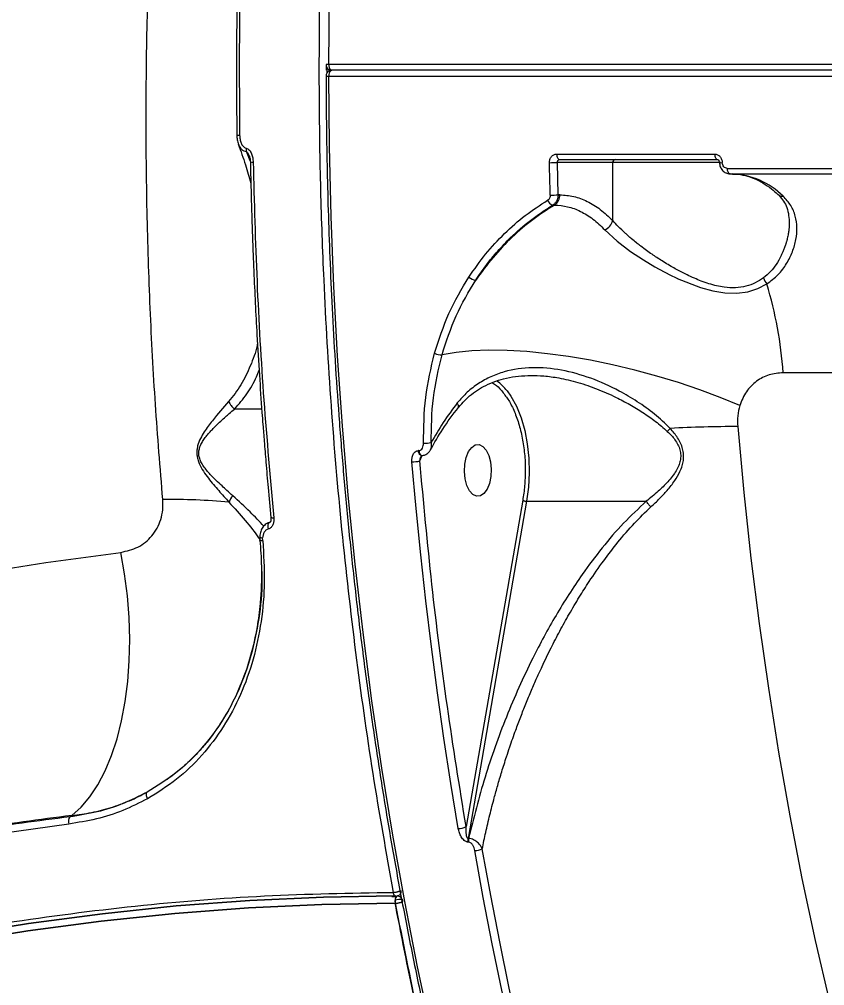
# Model space of a CAD drawing. Header units: millimetres. Extents: x -5873 to 5805, y -5301 to 4302.
# Drawn here: x 121.8 to 261.6, y 893.4 to 1061.1 of the extents above; entities that cross this region are included whole.
import ezdxf

# ---------------------------------------------------------------- set-up
doc = ezdxf.new("R2010")
doc.units = ezdxf.units.MM
for name, color, linetype in [('DIKOM_ОБЪЕКТ', 7, 'Continuous'), ('DIKOM_РАЗМЕР_ЗОНА', 7, 'Continuous'), ('DIKOM_РАЗМЕР_ОБЪЕКТА', 7, 'Continuous')]:
    doc.layers.add(name, color=color, linetype=linetype)
doc.styles.add('style1', font='arial.ttf', dxfattribs={"width": 0.8})
doc.dimstyles.new('1-50', dxfattribs={"dimtxt": 300, "dimasz": 200, "dimexe": 100, "dimexo": 0, "dimgap": 100, "dimtad": 1, "dimtxsty": 'style1', "dimcen": 200, "dimclrd": 7, "dimclre": 7, "dimclrt": 7, "dimadec": 1, "dimazin": 2, "dimtfac": 1, "dimtmove": 0, "dimatfit": 2, "dimfxl": 0, "dimlwd": 25, "dimlwe": 18, "dimarcsym": 0})

# ---------------------------------------------------------------- blocks, each defined once
blk = doc.blocks.new('*D9')
at = {"layer": 'Defpoints', "color": 0, "transparency": 16777216}
for p in [(1338.11, 2802.44), (-4588.97, -1585.51), (-117.5, -1585.51)]:
    blk.add_point(p, dxfattribs=at)
at = {"layer": 'DIKOM_РАЗМЕР_ОБЪЕКТА', "color": 7, "lineweight": 18, "transparency": 16777216}
for p, q in [((1338.11, 2802.44), (-4688.97, 2802.44)), ((-117.5, -1585.51), (-4688.97, -1585.51))]:
    blk.add_line(p, q, dxfattribs=at)
at = {"layer": 'DIKOM_РАЗМЕР_ОБЪЕКТА', "color": 7, "lineweight": 25, "transparency": 16777216}
blk.add_line((-4588.97, 2602.44), (-4588.97, -1385.51), dxfattribs=at)
at = {"layer": 'DIKOM_РАЗМЕР_ОБЪЕКТА', "color": 7, "transparency": 16777216}
for points in [[(-4622.31, 2602.44), (-4555.64, 2602.44), (-4588.97, 2802.44)], [(-4622.31, -1385.51), (-4555.64, -1385.51), (-4588.97, -1585.51)]]:
    blk.add_solid(points, dxfattribs=at)
at = {"layer": 'DIKOM_РАЗМЕР_ОБЪЕКТА', "color": 7, "transparency": 16777216, "insert": (-4842.15, 460.98), "char_height": 300, "attachment_point": 5, "rotation": 90, "style": 'style1'}
blk.add_mtext('4400', dxfattribs=at)
blk = doc.blocks.new('*D10')
at = {"layer": 'Defpoints', "color": 0, "transparency": 16777216}
for p in [(4304.51, 1053.39), (-1538.59, -1332.39), (4304.51, -4224.84)]:
    blk.add_point(p, dxfattribs=at)
at = {"layer": 'DIKOM_РАЗМЕР_ОБЪЕКТА', "color": 7, "lineweight": 18, "transparency": 16777216}
for p, q in [((4304.51, 1053.39), (4304.51, -4324.84)), ((-1538.59, -1332.39), (-1538.59, -4324.84))]:
    blk.add_line(p, q, dxfattribs=at)
at = {"layer": 'DIKOM_РАЗМЕР_ОБЪЕКТА', "color": 7, "lineweight": 25, "transparency": 16777216}
blk.add_line((-1338.59, -4224.84), (4104.51, -4224.84), dxfattribs=at)
at = {"layer": 'DIKOM_РАЗМЕР_ОБЪЕКТА', "color": 7, "transparency": 16777216}
for points in [[(-1338.59, -4191.51), (-1338.59, -4258.18), (-1538.59, -4224.84)], [(4104.51, -4191.51), (4104.51, -4258.18), (4304.51, -4224.84)]]:
    blk.add_solid(points, dxfattribs=at)
at = {"layer": 'DIKOM_РАЗМЕР_ОБЪЕКТА', "color": 7, "transparency": 16777216, "insert": (1679.28, -3971.67), "char_height": 300, "attachment_point": 5, "style": 'style1'}
blk.add_mtext('5850', dxfattribs=at)
blk = doc.blocks.new('*D11')
at = {"layer": 'Defpoints', "color": 0, "transparency": 16777216}
for p in [(-510, 4302.44), (-5422.89, -3651.6), (284.83, -3651.6)]:
    blk.add_point(p, dxfattribs=at)
at = {"layer": 'DIKOM_РАЗМЕР_ЗОНА', "color": 7, "lineweight": 18, "transparency": 16777216}
for p, q in [((-510, 4302.44), (-5522.89, 4302.44)), ((284.83, -3651.6), (-5522.89, -3651.6))]:
    blk.add_line(p, q, dxfattribs=at)
at = {"layer": 'DIKOM_РАЗМЕР_ЗОНА', "color": 7, "lineweight": 25, "transparency": 16777216}
blk.add_line((-5422.89, 4102.44), (-5422.89, -3451.6), dxfattribs=at)
at = {"layer": 'DIKOM_РАЗМЕР_ЗОНА', "color": 7, "transparency": 16777216}
for points in [[(-5456.22, 4102.44), (-5389.56, 4102.44), (-5422.89, 4302.44)], [(-5456.22, -3451.6), (-5389.56, -3451.6), (-5422.89, -3651.6)]]:
    blk.add_solid(points, dxfattribs=at)
at = {"layer": 'DIKOM_РАЗМЕР_ЗОНА', "color": 7, "transparency": 16777216, "insert": (-5676.06, -474.49), "char_height": 300, "attachment_point": 5, "rotation": 90, "style": 'style1'}
blk.add_mtext('7950', dxfattribs=at)

msp = doc.modelspace()

# ---------------------------------------------------------------- linework, layer by layer
at = {"layer": 'DIKOM_ОБЪЕКТ', "color": 7, "linetype": 'Continuous', "lineweight": 15}
for p, q in [((175.01, 1053.001), (175.007, 1052.291)), ((175.219, 1051.876), (175.216, 1052.646)), ((590.361, 1053.318), (175.492, 1053.293)), ((590.876, 1052.316), (176.007, 1052.291)), ((175.492, 1051.288), (590.361, 1051.313)), ((161.839, 1036.59), (161.172, 1038.167)), ((215.052, 1037.759), (242.481, 1037.76)), ((215.566, 1036.793), (242.996, 1036.795)), ((224.794, 1036.294), (215.166, 1036.293)), ((215.296, 1030.68), (215.166, 1036.293)), ((243.486, 1036.295), (224.794, 1036.294)), ((224.795, 1026.192), (224.794, 1036.294)), ((244.673, 1035.254), (315.818, 1035.259)), ((245.187, 1034.295), (245.095, 1034.311)), ((245.187, 1034.295), (316.332, 1034.299)), ((215.604, 1030.68), (215.296, 1030.68)), ((214.381, 1028.896), (214.665, 1028.896)), ((554.372, 999.811), (254.363, 999.793)), ((163.839, 993.489), (159.127, 993.489)), ((191.117, 986.272), (191.042, 986.272)), ((191.285, 984.478), (191.703, 985.44)), ((191.551, 985.43), (191.626, 985.43)), ((209.15, 977.643), (199.313, 920.992)), ((209.823, 977.481), (199.659, 918.95)), ((209.823, 977.481), (230.607, 977.482)), ((163.498, 971.372), (163.507, 970.706)), ((164.006, 970.606), (163.998, 971.108)), ((148.083, 929.708), (147.411, 929.171)), ((130.524, 922.686), (130.842, 922.913)), ((130.332, 921.45), (113.8, 919.137)), ((199.763, 918.95), (199.659, 918.95)), ((199.763, 918.312), (199.659, 918.312)), ((187.789, 909.167), (187.971, 909.296)), ((188.004, 909.929), (187.997, 909.924)), ((186.441, 908.892), (187.138, 908.89)), ((188.349, 908.045), (188.255, 908.332)), ((188.356, 908.05), (188.349, 908.045))]:
    msp.add_line(p, q, dxfattribs=at)
at = {"layer": 'DIKOM_ОБЪЕКТ', "color": 7, "linetype": 'Continuous', "lineweight": 15, "flags": 128}
for points in [[(175.492, 1053.293), (175.597, 1065.48)], [(193.318, 885.376), (190.906, 896.63), (188.664, 908.015), (186.592, 919.522), (184.694, 931.141), (182.969, 942.861), (181.421, 954.674), (180.05, 966.569), (178.857, 978.536), (177.844, 990.566), (177.011, 1002.647), (176.359, 1014.77), (175.888, 1026.925), (175.599, 1039.101), (175.492, 1051.288)], [(215.052, 1037.759), (215.065, 1037.568), (215.096, 1037.387), (215.144, 1037.22), (215.209, 1037.074), (215.286, 1036.955), (215.373, 1036.866), (215.468, 1036.812), (215.566, 1036.793)], [(242.481, 1037.76), (242.494, 1037.57), (242.525, 1037.388), (242.574, 1037.221), (242.638, 1037.076), (242.715, 1036.956), (242.803, 1036.868), (242.897, 1036.813), (242.996, 1036.795)], [(213.925, 1030.628), (213.906, 1031.332), (213.889, 1032.035), (213.871, 1032.738), (213.855, 1033.441), (213.839, 1034.145), (213.823, 1034.848), (213.808, 1035.551), (213.794, 1036.255)], [(223.394, 1024.605), (225.577, 1022.602), (227.887, 1020.849), (230.126, 1019.36), (232.106, 1018.174), (233.733, 1017.282), (234.947, 1016.663), (235.701, 1016.3), (235.895, 1016.209), (235.945, 1016.186), (235.958, 1016.179), (235.962, 1016.178), (235.963, 1016.177), (235.964, 1016.177), (235.964, 1016.177), (235.964, 1016.177), (235.964, 1016.177), (235.964, 1016.177), (235.964, 1016.177), (240.038, 1014.561), (242.156, 1013.979), (244.271, 1013.632), (246.329, 1013.578), (248.254, 1013.844), (249.998, 1014.407), (251.52, 1015.202)], [(246.83, 994.089), (243.45, 995.496), (239.901, 996.828), (236.22, 998.073), (232.443, 999.219), (228.606, 1000.253), (224.749, 1001.167), (220.909, 1001.951), (217.123, 1002.596), (213.43, 1003.098), (209.865, 1003.451), (206.465, 1003.651), (203.262, 1003.696), (200.288, 1003.586), (197.572, 1003.323), (195.142, 1002.908)], [(206.426, 996.653), (207.104, 995.698), (208.053, 993.972), (208.854, 991.986), (209.49, 989.786), (209.946, 987.423), (210.211, 984.953), (210.279, 982.434), (210.149, 979.923), (209.823, 977.481)], [(246.478, 990.447), (247.541, 978.98), (248.783, 967.58), (250.203, 956.26), (251.801, 945.028), (253.574, 933.897), (255.522, 922.876), (257.641, 911.975), (259.931, 901.204), (262.389, 890.575)], [(199.348, 985.083), (199.756, 986.09), (200.293, 986.833), (200.916, 987.252), (201.575, 987.313), (202.216, 987.011), (202.788, 986.37), (203.243, 985.443), (203.545, 984.305), (203.67, 983.047), (203.608, 981.772), (203.363, 980.583), (202.955, 979.576), (202.417, 978.833), (201.794, 978.414), (201.135, 978.353), (200.494, 978.655), (199.923, 979.296), (199.467, 980.223), (199.165, 981.361), (199.04, 982.619), (199.103, 983.894), (199.348, 985.083)], [(191.551, 985.43), (191.412, 985.466), (191.278, 985.581), (191.166, 985.764), (191.085, 986.001), (191.042, 986.272)], [(191.117, 986.272), (191.16, 986.001), (191.241, 985.764), (191.353, 985.581), (191.487, 985.466), (191.631, 985.43)], [(197.967, 920.678), (196.682, 928.489), (195.476, 936.347), (194.35, 944.249), (193.303, 952.192), (192.336, 960.174), (191.449, 968.19), (190.644, 976.239), (189.919, 984.316)], [(165.423, 974.694), (165.425, 974.683), (165.456, 974.655), (165.524, 974.632), (165.627, 974.615), (165.76, 974.605), (165.92, 974.602)], [(164.99, 972.67), (164.942, 972.95), (164.939, 973.222), (164.979, 973.465), (165.061, 973.659), (165.177, 973.789), (165.292, 973.839)], [(163.498, 971.372), (163.497, 971.362), (163.521, 971.307), (163.586, 971.252), (163.691, 971.199), (163.83, 971.151), (163.998, 971.108)], [(164.006, 970.606), (163.855, 970.61), (163.726, 970.62), (163.625, 970.637), (163.553, 970.659), (163.514, 970.686), (163.507, 970.706)], [(-40.027, 913.04), (-27.632, 919.162), (-15.145, 924.964), (-2.571, 930.442), (10.08, 935.593), (22.804, 940.415), (35.593, 944.905), (48.439, 949.06), (61.336, 952.878), (74.276, 956.357), (87.254, 959.496), (100.26, 962.291), (113.289, 964.743), (126.333, 966.849), (139.385, 968.609)], [(130.842, 922.913), (132.467, 924.378), (133.984, 926.17), (135.379, 928.274), (136.64, 930.67), (137.755, 933.336), (138.713, 936.248), (139.506, 939.38), (140.127, 942.702), (140.571, 946.185), (140.832, 949.796), (140.909, 953.504), (140.801, 957.273), (140.509, 961.07), (140.036, 964.86), (139.385, 968.609)], [(144.024, 925.843), (143.937, 926.014), (143.87, 926.189), (143.825, 926.363), (143.805, 926.528), (143.81, 926.679), (143.84, 926.81), (143.894, 926.916), (143.969, 926.993)], [(214.99, 853.66), (212.93, 861.299), (210.95, 869.018), (209.053, 876.814), (207.239, 884.684), (205.508, 892.625), (203.862, 900.633), (202.3, 908.705), (200.824, 916.838)], [(216.265, 854.098), (214.21, 861.72), (212.235, 869.422), (210.342, 877.201), (208.531, 885.054), (206.804, 892.977), (205.162, 900.968), (203.604, 909.022), (202.131, 917.137)], [(187.142, 908.924), (187.118, 908.925), (187.018, 908.953), (186.923, 909.018), (186.836, 909.119), (186.76, 909.25), (186.7, 909.407), (186.656, 909.584)], [(-74.733, 827.821), (-63.053, 835.176), (-51.242, 842.205), (-39.308, 848.903), (-27.26, 855.266), (-15.103, 861.29), (-2.848, 866.97), (9.498, 872.302), (21.928, 877.285), (34.433, 881.913), (47.004, 886.185), (59.634, 890.096), (72.314, 893.646), (85.036, 896.831), (97.791, 899.649), (110.572, 902.099), (123.37, 904.178), (136.176, 905.886), (148.982, 907.222), (161.78, 908.184), (174.561, 908.771), (186.615, 908.983)], [(186.789, 908.983), (174.559, 908.771), (161.778, 908.183), (148.98, 907.222), (136.174, 905.886), (123.368, 904.178), (110.571, 902.099), (97.79, 899.649), (85.035, 896.831), (72.313, 893.646), (59.634, 890.096), (47.004, 886.185), (34.433, 881.913), (21.928, 877.285), (9.499, 872.303), (-2.847, 866.97), (-15.102, 861.29), (-27.258, 855.267), (-39.307, 848.904), (-51.24, 842.206), (-63.051, 835.177), (-74.731, 827.822)], [(-74.731, 827.822), (-63.051, 835.177), (-51.24, 842.206), (-39.307, 848.904), (-27.258, 855.267), (-15.102, 861.29), (-2.847, 866.97), (9.499, 872.303), (21.928, 877.285), (34.433, 881.913), (47.004, 886.185), (59.634, 890.096), (72.313, 893.646), (85.035, 896.831), (97.79, 899.649), (110.571, 902.099), (123.368, 904.178), (136.174, 905.886), (148.98, 907.222), (161.778, 908.183), (174.559, 908.771), (186.789, 908.983)], [(-74.419, 826.73), (-62.766, 834.067), (-50.983, 841.08), (-39.078, 847.762), (-27.058, 854.11), (-14.93, 860.119), (-2.704, 865.785), (9.613, 871.105), (22.013, 876.076), (34.488, 880.693), (47.029, 884.954), (59.629, 888.857), (72.279, 892.398), (84.971, 895.575), (97.696, 898.387), (110.446, 900.831), (123.214, 902.905), (135.989, 904.609), (148.765, 905.942), (161.533, 906.901), (174.283, 907.488), (187.009, 907.701)], [(187.009, 907.701), (174.283, 907.488), (161.533, 906.901), (148.765, 905.942), (135.989, 904.609), (123.214, 902.905), (110.446, 900.831), (97.696, 898.387), (84.971, 895.575), (72.279, 892.398), (59.629, 888.857), (47.029, 884.954), (34.488, 880.693), (22.013, 876.076), (9.613, 871.105), (-2.704, 865.785), (-14.93, 860.119), (-27.058, 854.11), (-39.078, 847.762), (-50.983, 841.08), (-62.766, 834.067), (-74.419, 826.73)]]:
    msp.add_lwpolyline(points, dxfattribs=at)
at = {"layer": 'DIKOM_ОБЪЕКТ', "color": 7, "linetype": 'Continuous', "lineweight": 15}
for centre, radius, start, end in [((175.344, 1014.929), 38.365, 89.77861, 90.50285), ((177.267, 1053.281), 1.775, 179.61366, 196.03906), ((176.142, 1052.86), 0.585, 186.76784, 256.69909), ((176.142, 1051.722), 0.585, 103.30508, 173.23994), ((175.339, 1088.311), 37.023, 269.48732, 270.23781), ((177.267, 1051.301), 1.775, 163.96777, 180.39361), ((159.856, 1044.598), 3.585, 264.49574, 272.32027), ((162.658, 1038.591), 1.545, 173.01919, 195.93944), ((225.262, 1036.327), 0.468, 94.74648, 184.05887), ((162.196, 1038.72), 2.368, 261.86342, 273.71458), ((213.841, 1059.181), 22.926, 269.88353, 273.31386), ((243.644, 1038.585), 2.333, 261.78053, 273.72157), ((245.633, 1035.118), 0.97, 171.92604, 236.36531), ((245.054, 1021.182), 13.122, 44.86233, 87.93178), ((213.972, 1047.601), 16.973, 269.83913, 274.47343), ((213.549, 1030.623), 2.056, 302.86574, 1.59387), ((254.319, 1031.753), 1.316, 228.62702, 271.53364), ((214.712, 1030.156), 1.302, 198.87992, 255.29563), ((222.374, 1026.918), 2.528, 293.81175, 343.29948), ((201.143, 1017.736), 1.893, 225.10093, 265.19963), ((253.751, 1017.115), 2.939, 197.1745, 220.61619), ((186.993, 995.328), 67.519, 3.79195, 17.11835), ((195.004, 1005.611), 2.706, 244.70845, 272.93427), ((199.779, 991.54), 8.386, 37.57077, 54.28474), ((259.023, 965.616), 34.481, 134.70394, 135.90451), ((246.919, 762.618), 227.83, 90.11098, 93.0573), ((192.315, 992.361), 4.795, 265.45489, 281.42574), ((189.963, 989.786), 5.469, 269.54241, 283.98493), ((161.523, 976.037), 3.622, 138.43212, 158.99442), ((148.199, 865.83), 111.948, 84.90474, 90.78714), ((186.674, 460.907), 465.18, 96.93281, 98.9936), ((187.014, 460.732), 465.582, 96.92962, 99.00296), ((131.565, 921.891), 1.31, 142.62084, 199.66656), ((197.999, 923.588), 2.91, 269.36866, 296.84573), ((201.527, 918.631), 1.895, 170.29388, 189.69155), ((201.631, 918.631), 1.895, 170.29388, 189.69155), ((200.838, 919.784), 2.947, 269.74165, 296.03632), ((188.344, 908.061), 1.383, 138.12758, 195.11846), ((188.877, 908.048), 1.9, 174.84929, 190.53433), ((188.057, 908.211), 1.072, 133.82562, 179.60336), ((187.87, 905.46), 2.897, 82.37465, 107.79571), ((187.037, 910.371), 2.671, 269.40004, 299.42162), ((187.218, 907.847), 1.149, 9.93306, 80.24356)]:
    msp.add_arc(centre, radius, start, end, dxfattribs=at)
for points, knots in [([(389.961, 1472.261), (386.255, 1472.167), (378.593, 1471.975), (367.042, 1470.108), (355.378, 1467.078), (343.915, 1462.835), (332.683, 1457.457), (321.711, 1450.981), (311.024, 1443.458), (300.646, 1434.936), (290.6, 1425.466), (280.906, 1415.101), (271.581, 1403.894), (262.642, 1391.899), (254.102, 1379.17), (245.974, 1365.762), (238.268, 1351.729), (230.991, 1337.126), (225.351, 1324.658), (221.139, 1314.662), (218.193, 1307.344), (215.345, 1299.94), (212.596, 1292.455), (209.946, 1284.895), (207.394, 1277.266), (204.266, 1267.456), (200.674, 1255.384), (196.758, 1240.957), (192.741, 1224.657), (188.761, 1206.438), (184.973, 1186.275), (181.763, 1166.052), (179.115, 1145.833), (177.167, 1127.141), (175.773, 1109.983), (174.81, 1094.328), (174.151, 1078.633), (173.795, 1062.919), (173.743, 1047.21), (173.993, 1031.526), (174.616, 1013.81), (175.768, 994.114), (177.617, 972.533), (180.048, 951.211), (183.002, 930.171), (185.439, 916.443), (186.656, 909.584)], [0, 0, 0, 0, 0.026812, 0.055425, 0.0837964, 0.1119261, 0.1398143, 0.1674608, 0.1948657, 0.222029, 0.2489507, 0.2756308, 0.3020692, 0.328266, 0.3542211, 0.3799347, 0.4054066, 0.4306369, 0.4556255, 0.4672226, 0.4787602, 0.4902383, 0.5016569, 0.513016, 0.5243156, 0.5355558, 0.5560072, 0.5762587, 0.5963103, 0.6233297, 0.6499774, 0.6762534, 0.7021576, 0.7276901, 0.747293, 0.7668725, 0.7864287, 0.8059615, 0.8254711, 0.8449573, 0.8644202, 0.8916276, 0.9187892, 0.9459052, 0.9729755, 1, 1, 1, 1]), ([(146.661, 977.768), (146.211, 983.272), (145.31, 994.298), (144.42, 1011.006), (143.874, 1027.831), (143.709, 1044.753), (143.907, 1060.672), (144.396, 1075.577), (145.107, 1089.473), (146.082, 1103.423), (147.326, 1117.407), (148.843, 1131.405), (150.607, 1145.157), (152.607, 1158.658), (154.834, 1171.905), (157.329, 1185.119), (160.095, 1198.278), (163.136, 1211.359), (166.245, 1223.513), (169.37, 1234.757), (172.462, 1245.116), (175.746, 1255.375), (179.224, 1265.519), (182.896, 1275.533), (186.762, 1285.401), (191.653, 1297.087), (197.724, 1310.402), (205.15, 1325.059), (213.074, 1339.117), (220.268, 1350.557), (226.531, 1359.669), (231.71, 1366.729), (237.05, 1373.483), (241.025, 1378.279), (243.251, 1380.712), (243.612, 1381.107)], [0, 0, 0, 0, 0.0354951, 0.0711034, 0.1068249, 0.1426591, 0.1786056, 0.2078956, 0.2374131, 0.2671579, 0.2971299, 0.3273291, 0.3577552, 0.3868608, 0.4162541, 0.445935, 0.4759033, 0.5061593, 0.5367026, 0.5617131, 0.5869469, 0.612404, 0.6380843, 0.6639879, 0.6901148, 0.716465, 0.7591828, 0.8024978, 0.84641, 0.8909196, 0.9166241, 0.9425237, 0.9686188, 0.994909, 1, 1, 1, 1]), ([(161.682, 1112.02), (161.526, 1109.863), (161.246, 1105.994), (160.923, 1100.844), (160.692, 1096.831), (160.514, 1093.492), (160.204, 1087.212), (159.888, 1079.256), (159.636, 1069.848), (159.532, 1063.851), (159.482, 1059.442), (159.457, 1056.113), (159.444, 1051.888), (159.456, 1046.758), (159.497, 1043.037), (159.52, 1041.026)], [0, 0, 0, 0, 0.0917654, 0.1646125, 0.2185973, 0.2618802, 0.3060517, 0.4843717, 0.5980566, 0.7029289, 0.7372005, 0.7838689, 0.8432048, 0.9152349, 1, 1, 1, 1]), ([(162.161, 1112.075), (161.756, 1106.113), (160.947, 1094.238), (160.243, 1076.393), (159.876, 1058.659), (159.959, 1046.88), (160.001, 1041.016)], [0, 0, 0, 0, 0.2531165, 0.5041554, 0.7531165, 1, 1, 1, 1]), ([(175.342, 1052.037), (175.255, 1051.943), (175.131, 1051.806), (175.036, 1051.548), (174.995, 1051.392), (175.009, 1051.293), (175.01, 1051.287)], [0, 0, 0, 0, 0.4473838, 0.6456509, 0.9773295, 1, 1, 1, 1]), ([(175.018, 1053.291), (175.02, 1053.208), (175.023, 1053.044), (175.129, 1052.778), (175.263, 1052.631), (175.341, 1052.545)], [0, 0, 0, 0, 0.2964331, 0.5828048, 1, 1, 1, 1]), ([(175.341, 1052.545), (175.445, 1052.471), (175.594, 1052.365), (175.83, 1052.298), (175.946, 1052.299), (176.007, 1052.3)], [0, 0, 0, 0, 0.5201925, 0.7506239, 1, 1, 1, 1]), ([(175.999, 1052.277), (175.956, 1052.28), (175.834, 1052.29), (175.598, 1052.219), (175.437, 1052.105), (175.342, 1052.037)], [0, 0, 0, 0, 0.17699, 0.5119407, 1, 1, 1, 1]), ([(175.014, 1051.289), (175.028, 1047.753), (175.049, 1042.626), (175.187, 1034.863), (175.36, 1027.895), (175.651, 1019.583), (176.049, 1010.848), (176.568, 1001.7), (177.214, 992.269), (177.99, 982.631), (178.9, 972.845), (179.946, 962.954), (181.13, 952.996), (182.451, 942.999), (183.912, 932.987), (185.511, 922.981), (187.248, 912.999), (189.124, 903.057), (191.136, 893.169), (193.285, 883.348), (195.57, 873.607), (197.987, 863.956), (200.538, 854.406), (203.219, 844.968), (206.029, 835.649), (208.967, 826.46), (212.029, 817.408), (215.215, 808.503), (218.522, 799.75), (221.948, 791.158), (225.49, 782.734), (229.146, 774.485), (232.913, 766.417), (236.789, 758.537), (240.772, 750.85), (244.858, 743.362), (249.045, 736.079), (253.33, 729.007), (257.71, 722.15), (262.183, 715.512), (266.746, 709.1), (271.396, 702.917), (276.129, 696.967), (280.944, 691.255), (285.837, 685.785), (290.806, 680.56), (295.848, 675.584), (300.96, 670.86), (306.14, 666.391), (311.385, 662.182), (316.693, 658.235), (322.061, 654.554), (327.486, 651.138), (332.969, 648.003), (338.218, 645.26), (341.657, 643.702), (343.236, 642.987)], [0, 0, 0, 0, 0.0188203, 0.0272906, 0.0413382, 0.0559454, 0.0716292, 0.0880072, 0.1049248, 0.1222587, 0.1399212, 0.1578473, 0.1759879, 0.1943055, 0.2127706, 0.2313597, 0.250054, 0.2688381, 0.2876993, 0.3066269, 0.3256122, 0.3446474, 0.3637262, 0.3828431, 0.4019932, 0.4211724, 0.440377, 0.4596039, 0.4788505, 0.4981141, 0.5173929, 0.5366851, 0.5559887, 0.575303, 0.5946264, 0.6139584, 0.633298, 0.6526451, 0.671999, 0.69136, 0.7107281, 0.7301038, 0.7494874, 0.7688801, 0.7882827, 0.8076968, 0.8271239, 0.8465664, 0.8660261, 0.8855061, 0.9050094, 0.9245394, 0.9441, 0.9636955, 0.9833307, 1, 1, 1, 1]), ([(159.512, 1041.029), (159.525, 1040.761), (159.553, 1040.213), (159.711, 1039.698), (159.792, 1039.435)], [0, 0, 0, 0, 0.4890921, 1, 1, 1, 1]), ([(160.001, 1041.016), (160.014, 1040.786), (160.041, 1040.325), (160.227, 1039.657), (160.506, 1039.16), (160.83, 1038.867), (161.026, 1038.808), (161.124, 1038.779)], [0, 0, 0, 0, 0.2488816, 0.4985511, 0.7485928, 0.8742731, 1, 1, 1, 1]), ([(159.757, 1039.46), (160.196, 1038.268), (161.029, 1036.008), (161.655, 1033.754), (161.951, 1032.689)], [0, 0, 0, 0, 0.5271278, 1, 1, 1, 1]), ([(159.797, 1039.471), (159.809, 1039.423), (159.892, 1039.069), (160.216, 1038.656), (160.7, 1038.284), (161.012, 1038.207), (161.172, 1038.167)], [0, 0, 0, 0, 0.0703033, 0.5101227, 0.7489678, 1, 1, 1, 1]), ([(161.124, 1038.779), (161.225, 1038.749), (161.438, 1038.686), (161.786, 1038.363), (162.091, 1037.825), (162.3, 1037.104), (162.333, 1036.606), (162.35, 1036.357)], [0, 0, 0, 0, 0.1197824, 0.2514874, 0.5014116, 0.751135, 1, 1, 1, 1]), ([(161.172, 1038.167), (161.193, 1038.157), (161.239, 1038.135), (161.328, 1038.049), (161.484, 1037.834), (161.579, 1037.623), (161.646, 1037.475)], [0, 0, 0, 0, 0.0823335, 0.1800395, 0.4214813, 1, 1, 1, 1]), ([(161.64, 1037.492), (161.703, 1037.317), (161.832, 1036.955), (161.851, 1036.573), (161.861, 1036.376)], [0, 0, 0, 0, 0.4826564, 1, 1, 1, 1]), ([(213.794, 1036.255), (213.81, 1036.452), (213.841, 1036.846), (214.128, 1037.342), (214.547, 1037.69), (214.883, 1037.736), (215.052, 1037.759)], [0, 0, 0, 0, 0.2505774, 0.5002502, 0.7499989, 1, 1, 1, 1]), ([(215.166, 1036.293), (215.166, 1036.332), (215.166, 1036.405), (215.197, 1036.528), (215.254, 1036.634), (215.332, 1036.712), (215.428, 1036.776), (215.512, 1036.786), (215.566, 1036.793)], [0, 0, 0, 0, 0.1476835, 0.280488, 0.5003508, 0.6294292, 0.7557668, 1, 1, 1, 1]), ([(242.481, 1037.76), (242.651, 1037.737), (242.989, 1037.692), (243.42, 1037.343), (243.726, 1036.847), (243.772, 1036.453), (243.795, 1036.257)], [0, 0, 0, 0, 0.2505482, 0.5001954, 0.7499756, 1, 1, 1, 1]), ([(242.904, 1036.811), (242.951, 1036.808), (243.047, 1036.803), (243.181, 1036.692), (243.285, 1036.513), (243.302, 1036.356), (243.31, 1036.276)], [0, 0, 0, 0, 0.2353269, 0.4780863, 0.7320559, 1, 1, 1, 1]), ([(161.866, 1036.372), (161.907, 1034.473), (161.98, 1031.067), (162.113, 1026.547), (162.233, 1023.031), (162.343, 1020.109), (162.569, 1014.621), (162.914, 1007.688), (163.411, 999.523), (163.772, 994.332), (164.057, 990.523), (164.281, 987.65), (164.58, 984.008), (164.964, 979.594), (165.267, 976.401), (165.43, 974.674)], [0, 0, 0, 0, 0.0917448, 0.1645856, 0.2185654, 0.2618532, 0.3060304, 0.4843708, 0.5980685, 0.7029597, 0.7372297, 0.7838984, 0.8432345, 0.9152578, 1, 1, 1, 1]), ([(162.35, 1036.357), (162.537, 1029.444), (162.911, 1015.63), (164.104, 995.012), (165.315, 981.402), (165.92, 974.602)], [0, 0, 0, 0, 0.3338571, 0.6671903, 1, 1, 1, 1]), ([(243.31, 1036.276), (243.319, 1036.153), (243.337, 1035.907), (243.479, 1035.425), (243.806, 1034.882), (244.396, 1034.415), (244.861, 1034.346), (245.096, 1034.311)], [0, 0, 0, 0, 0.1220065, 0.2452442, 0.4932278, 0.7446794, 1, 1, 1, 1]), ([(244.673, 1035.254), (244.56, 1035.27), (244.334, 1035.301), (244.046, 1035.532), (243.841, 1035.863), (243.811, 1036.126), (243.795, 1036.257)], [0, 0, 0, 0, 0.2507455, 0.5000893, 0.7499331, 1, 1, 1, 1]), ([(245.187, 1034.295), (244.965, 1034.309), (244.737, 1034.324), (244.539, 1034.444), (244.533, 1034.447)], [0, 0, 0, 0, 0.9731422, 1, 1, 1, 1]), ([(245.6, 1034.265), (245.759, 1034.272), (246.495, 1034.306), (247.746, 1034.062), (249.346, 1033.542), (250.862, 1032.76), (252.229, 1031.847), (253.075, 1031.08), (253.438, 1030.751)], [0, 0, 0, 0, 0.0612194, 0.2830155, 0.4797555, 0.6711915, 0.8590371, 1, 1, 1, 1]), ([(213.925, 1030.628), (213.921, 1030.536), (213.913, 1030.352), (213.82, 1030.098), (213.678, 1029.878), (213.546, 1029.782), (213.479, 1029.734)], [0, 0, 0, 0, 0.2510346, 0.5004533, 0.7503252, 1, 1, 1, 1]), ([(215.296, 1030.68), (215.28, 1030.449), (215.248, 1030.018), (214.998, 1029.488), (214.704, 1029.119), (214.481, 1028.965), (214.381, 1028.896)], [0, 0, 0, 0, 0.3140297, 0.585468, 0.8141545, 1, 1, 1, 1]), ([(215.604, 1030.68), (216.406, 1030.625), (218.008, 1030.514), (220.363, 1029.611), (222.652, 1028.236), (224.08, 1026.874), (224.795, 1026.192)], [0, 0, 0, 0, 0.2513, 0.5017786, 0.7504728, 1, 1, 1, 1]), ([(251.52, 1015.202), (252.213, 1015.714), (253.598, 1016.738), (255.02, 1018.725), (256.051, 1020.799), (256.657, 1022.919), (256.844, 1025.01), (256.559, 1027.004), (255.809, 1028.866), (254.839, 1029.914), (254.354, 1030.438)], [0, 0, 0, 0, 0.1255222, 0.2508062, 0.3751287, 0.5003526, 0.6252712, 0.7505273, 0.8751658, 1, 1, 1, 1]), ([(253.444, 1030.771), (254.003, 1030.143), (255.177, 1028.825), (255.349, 1026.984), (255.438, 1026.02)], [0, 0, 0, 0, 0.4764009, 1, 1, 1, 1]), ([(199.807, 1016.395), (200.749, 1017.748), (202.633, 1020.453), (205.946, 1024.004), (209.536, 1027.177), (212.165, 1028.882), (213.479, 1029.734)], [0, 0, 0, 0, 0.2507127, 0.5013184, 0.7506727, 1, 1, 1, 1]), ([(214.665, 1028.896), (213.393, 1028.081), (210.829, 1026.439), (207.271, 1023.371), (203.917, 1019.883), (201.967, 1017.201), (200.985, 1015.849)], [0, 0, 0, 0, 0.2440487, 0.4920659, 0.7440483, 1, 1, 1, 1]), ([(200.985, 1015.849), (201.576, 1016.716), (202.773, 1018.471), (204.806, 1020.937), (207.337, 1023.593), (210.487, 1026.368), (213.06, 1028.038), (214.381, 1028.896)], [0, 0, 0, 0, 0.1627756, 0.3298977, 0.5013823, 0.7440082, 1, 1, 1, 1]), ([(214.665, 1028.896), (215.428, 1028.843), (216.952, 1028.736), (219.189, 1027.873), (221.362, 1026.559), (222.716, 1025.258), (223.394, 1024.605)], [0, 0, 0, 0, 0.2512223, 0.501663, 0.7500711, 1, 1, 1, 1]), ([(250.943, 1016.247), (250.49, 1015.951), (249.583, 1015.359), (247.94, 1014.764), (246.107, 1014.491), (244.364, 1014.58), (242.816, 1014.864), (241.478, 1015.228), (240.184, 1015.678), (238.911, 1016.199), (237.639, 1016.786), (236.458, 1017.388), (235.37, 1017.986), (234.375, 1018.564), (233.387, 1019.17), (232.453, 1019.772), (231.555, 1020.379), (230.625, 1021.033), (229.936, 1021.543), (229.352, 1021.99), (228.803, 1022.418), (228.118, 1022.978), (227.48, 1023.524), (226.681, 1024.237), (225.751, 1025.123), (225.1, 1025.851), (224.795, 1026.192)], [0, 0, 0, 0, 0.062592, 0.1252548, 0.1877395, 0.2503379, 0.2914654, 0.333118, 0.3757573, 0.4140377, 0.4555959, 0.5004944, 0.5326471, 0.5675944, 0.6053472, 0.6396461, 0.6718553, 0.708702, 0.7501824, 0.757353, 0.783384, 0.8217006, 0.85071, 0.8746405, 0.9413542, 1, 1, 1, 1]), ([(255.427, 1026.016), (255.43, 1025.868), (255.439, 1025.341), (255.372, 1024.696), (255.283, 1024.079), (255.22, 1023.711), (255.115, 1023.192), (254.999, 1022.723), (254.898, 1022.37), (254.813, 1022.086), (254.678, 1021.668), (254.463, 1021.091), (254.232, 1020.545), (253.837, 1019.707), (253.208, 1018.62), (252.218, 1017.302), (251.371, 1016.601), (250.943, 1016.247)], [0, 0, 0, 0, 0.0437707, 0.1560996, 0.1866536, 0.221943, 0.2619738, 0.3358846, 0.3569044, 0.3634297, 0.4175824, 0.4774349, 0.5306038, 0.5770967, 0.7243965, 0.8606052, 1, 1, 1, 1]), ([(193.847, 1003.164), (194.603, 1005.513), (196.114, 1010.212), (198.576, 1014.334), (199.807, 1016.395)], [0, 0, 0, 0, 0.5000002, 1, 1, 1, 1]), ([(195.142, 1002.908), (195.883, 1005.206), (197.365, 1009.803), (199.778, 1013.834), (200.985, 1015.849)], [0, 0, 0, 0, 0.5000055, 1, 1, 1, 1]), ([(163.094, 1004.896), (163.07, 1004.763), (162.824, 1003.384), (161.887, 1000.963), (160.367, 997.631), (158.845, 995.73), (158.087, 994.784)], [0, 0, 0, 0, 0.0343402, 0.356482, 0.6795609, 1, 1, 1, 1]), ([(191.935, 987.581), (191.966, 990.241), (192.028, 995.562), (193.241, 1000.63), (193.847, 1003.164)], [0, 0, 0, 0, 0.5000004, 1, 1, 1, 1]), ([(193.265, 987.661), (193.296, 990.265), (193.358, 995.471), (194.547, 1000.429), (195.142, 1002.908)], [0, 0, 0, 0, 0.5000435, 1, 1, 1, 1]), ([(159.127, 993.489), (159.865, 994.344), (161.357, 996.071), (162.688, 998.402), (163.233, 999.871), (163.377, 1000.259)], [0, 0, 0, 0, 0.4192026, 0.8468171, 1, 1, 1, 1]), ([(234.768, 990.124), (233.875, 990.976), (232.095, 992.675), (229.067, 994.797), (225.403, 996.971), (221.001, 998.957), (215.913, 1000.393), (210.803, 1000.855), (206.682, 1000.268), (203.605, 999.145), (201.452, 997.961), (199.468, 996.459), (198.354, 995.189), (197.793, 994.549)], [0, 0, 0, 0, 0.084176, 0.1676355, 0.2513596, 0.3757529, 0.5006808, 0.6249786, 0.7497132, 0.8123462, 0.87489, 0.9370432, 1, 1, 1, 1]), ([(197.793, 993.544), (198.478, 994.318), (199.926, 995.956), (202.805, 997.769), (206.382, 999.088), (209.142, 999.249), (210.594, 999.334)], [0, 0, 0, 0, 0.210419, 0.4448978, 0.7081392, 1, 1, 1, 1]), ([(210.542, 999.325), (211.3, 999.309), (212.916, 999.276), (215.092, 998.961), (217.062, 998.552), (218.749, 998.107), (220.399, 997.584), (222.03, 996.987), (223.663, 996.312), (225.59, 995.417), (227.742, 994.284), (230.033, 992.891), (232.245, 991.373), (233.587, 990.199), (234.26, 989.61)], [0, 0, 0, 0, 0.0908569, 0.1937692, 0.2583036, 0.325606, 0.3956972, 0.4570825, 0.5240543, 0.5966168, 0.6977576, 0.7984618, 0.8989589, 1, 1, 1, 1]), ([(254.363, 999.793), (253.543, 999.721), (251.902, 999.576), (249.697, 998.404), (247.845, 996.607), (247.169, 994.929), (246.83, 994.089)], [0, 0, 0, 0, 0.249746, 0.499573, 0.7493056, 1, 1, 1, 1]), ([(203.891, 998.008), (204.015, 997.943), (204.572, 997.655), (205.311, 996.952), (205.865, 996.177), (206.055, 995.91)], [0, 0, 0, 0, 0.1581371, 0.7103501, 1, 1, 1, 1]), ([(158.087, 994.784), (157.151, 993.728), (155.741, 992.135), (154.048, 989.883), (153.178, 988.4), (152.738, 987.326), (152.558, 986.347), (152.554, 985.558), (152.703, 984.766), (153.063, 983.77), (153.7, 982.656), (154.846, 981.078), (156.366, 979.302), (157.551, 977.99), (158.142, 977.336)], [0, 0, 0, 0, 0.2445867, 0.3686497, 0.4311145, 0.4946815, 0.5269793, 0.5593461, 0.5918073, 0.6241132, 0.6876286, 0.7506905, 0.8757029, 1, 1, 1, 1]), ([(158.087, 994.784), (158.213, 994.539), (158.465, 994.05), (158.898, 993.678), (159.114, 993.492)], [0, 0, 0, 0, 0.4999096, 1, 1, 1, 1]), ([(206.055, 995.91), (206.233, 995.683), (206.802, 994.954), (207.623, 993.32), (208.476, 991.055), (209.118, 988.474), (209.486, 985.722), (209.635, 983.798), (209.594, 982.838), (209.593, 982.813)], [0, 0, 0, 0, 0.0806005, 0.257868, 0.4406993, 0.6264507, 0.812201, 0.995034, 1, 1, 1, 1]), ([(158.813, 978.441), (158.475, 978.743), (157.858, 979.294), (156.886, 980.178), (155.97, 981.04), (155.126, 981.884), (154.433, 982.646), (153.853, 983.37), (153.377, 984.105), (153.051, 984.843), (152.895, 985.564), (152.916, 986.15), (153.008, 986.603), (153.164, 987.101), (153.464, 987.712), (153.917, 988.397), (154.397, 989.004), (154.895, 989.57), (155.418, 990.123), (156.032, 990.734), (156.761, 991.423), (157.493, 992.086), (158.299, 992.794), (158.806, 993.228), (159.114, 993.492)], [0, 0, 0, 0, 0.068695, 0.1253907, 0.1940491, 0.250839, 0.2943512, 0.3365195, 0.3762301, 0.409262, 0.4390218, 0.4687394, 0.4847001, 0.5017072, 0.5414137, 0.5834006, 0.6264593, 0.6627433, 0.7042275, 0.7509388, 0.8073089, 0.8754473, 0.9241439, 1, 1, 1, 1]), ([(159.114, 993.492), (159.115, 993.492), (159.117, 993.49), (159.121, 993.489), (159.124, 993.489), (159.127, 993.489)], [0, 0, 0, 0, 0.2017368, 0.4285369, 1, 1, 1, 1]), ([(193.168, 986.424), (193.83, 987.619), (195.208, 990.111), (197.033, 992.526), (197.982, 993.783)], [0, 0, 0, 0, 0.4797356, 1, 1, 1, 1]), ([(197.793, 994.549), (196.948, 993.421), (195.254, 991.162), (193.929, 988.829), (193.265, 987.661)], [0, 0, 0, 0, 0.4990517, 1, 1, 1, 1]), ([(197.933, 993.728), (197.938, 993.732), (197.987, 993.769), (198.013, 993.889), (198.009, 994.138), (197.878, 994.387), (197.793, 994.549)], [0, 0, 0, 0, 0.0313231, 0.2867985, 0.5367519, 1, 1, 1, 1]), ([(246.83, 994.089), (246.688, 993.503), (246.402, 992.327), (246.453, 991.075), (246.478, 990.447)], [0, 0, 0, 0, 0.4987619, 1, 1, 1, 1]), ([(231.394, 976.482), (231.91, 976.964), (232.899, 977.887), (234.304, 979.401), (235.525, 980.944), (236.382, 982.389), (236.849, 983.583), (237.073, 984.575), (237.11, 985.587), (236.94, 986.596), (236.579, 987.572), (235.909, 988.793), (235.221, 989.596), (234.768, 990.124)], [0, 0, 0, 0, 0.1305022, 0.2497673, 0.3846668, 0.498615, 0.5640236, 0.6239305, 0.6867519, 0.7491312, 0.8092803, 0.8746316, 1, 1, 1, 1]), ([(234.26, 989.61), (234.505, 989.368), (234.968, 988.913), (235.596, 988.143), (236.109, 987.332), (236.478, 986.425), (236.63, 985.474), (236.54, 984.531), (236.25, 983.626), (235.598, 982.347), (234.393, 980.842), (232.619, 979.108), (231.304, 978.046), (230.607, 977.482)], [0, 0, 0, 0, 0.06657, 0.1254932, 0.1916219, 0.2509373, 0.3132655, 0.3768299, 0.4357109, 0.5020365, 0.6648122, 0.8223206, 1, 1, 1, 1]), ([(191.117, 986.272), (191.182, 986.279), (191.315, 986.292), (191.548, 986.429), (191.767, 986.706), (191.917, 987.124), (191.929, 987.429), (191.935, 987.581)], [0, 0, 0, 0, 0.1226762, 0.2511881, 0.5008381, 0.7502192, 1, 1, 1, 1]), ([(191.63, 985.43), (191.781, 985.443), (192.095, 985.471), (192.525, 985.685), (192.894, 986.005), (193.062, 986.281), (193.146, 986.418)], [0, 0, 0, 0, 0.2348869, 0.4879402, 0.744784, 1, 1, 1, 1]), ([(193.147, 986.433), (193.219, 986.615), (193.367, 986.982), (193.299, 987.433), (193.265, 987.661)], [0, 0, 0, 0, 0.4930215, 1, 1, 1, 1]), ([(189.919, 984.316), (189.915, 984.542), (189.906, 984.993), (190.069, 985.521), (190.284, 985.876), (190.497, 986.092), (190.751, 986.244), (190.946, 986.263), (191.042, 986.272)], [0, 0, 0, 0, 0.2496902, 0.4988775, 0.6277227, 0.7494906, 0.8768794, 1, 1, 1, 1]), ([(191.285, 984.478), (191.331, 984.728), (191.384, 985.013), (191.52, 985.276), (191.537, 985.309)], [0, 0, 0, 0, 0.8733338, 1, 1, 1, 1]), ([(191.529, 985.308), (191.552, 985.35), (191.582, 985.406), (191.606, 985.431), (191.612, 985.438)], [0, 0, 0, 0, 0.7556459, 1, 1, 1, 1]), ([(199.313, 920.992), (198.195, 927.931), (195.958, 941.81), (193.277, 963.011), (191.949, 977.323), (191.285, 984.478)], [0, 0, 0, 0, 0.3333144, 0.6666815, 1, 1, 1, 1]), ([(209.593, 982.813), (209.574, 981.926), (209.538, 980.167), (209.279, 978.48), (209.15, 977.643)], [0, 0, 0, 0, 0.5040667, 1, 1, 1, 1]), ([(164.201, 973.145), (163.431, 973.968), (161.83, 975.68), (159.844, 977.497), (158.813, 978.441)], [0, 0, 0, 0, 0.4810589, 1, 1, 1, 1]), ([(139.385, 968.609), (140.401, 968.84), (142.431, 969.301), (144.485, 971.006), (145.703, 972.772), (146.349, 974.304), (146.718, 975.99), (146.68, 977.173), (146.661, 977.768)], [0, 0, 0, 0, 0.2497243, 0.49926, 0.6240115, 0.7494556, 0.8739756, 1, 1, 1, 1]), ([(158.142, 977.336), (159.102, 976.271), (161.014, 974.149), (162.763, 971.935), (163.437, 970.939), (163.505, 970.838)], [0, 0, 0, 0, 0.4754942, 0.9470005, 1, 1, 1, 1]), ([(230.614, 977.48), (229.275, 976.235), (226.565, 973.715), (222.891, 969.407), (218.913, 964.101), (214.84, 957.712), (210.368, 949.451), (206.185, 940.066), (202.413, 929.593), (200.647, 922.502), (199.763, 918.95)], [0, 0, 0, 0, 0.0820567, 0.1662034, 0.251146, 0.3759815, 0.5012254, 0.6675576, 0.8335306, 1, 1, 1, 1]), ([(202.131, 917.137), (202.327, 918.088), (202.731, 920.053), (203.426, 923.004), (204.031, 925.351), (204.498, 927.055), (204.81, 928.159), (205.15, 929.322), (205.517, 930.544), (205.916, 931.822), (206.379, 933.26), (207.044, 935.25), (207.863, 937.567), (208.797, 940.053), (209.71, 942.362), (210.648, 944.616), (211.591, 946.773), (212.709, 949.219), (214.018, 951.926), (215.59, 954.964), (217.219, 957.91), (218.915, 960.772), (220.892, 963.88), (223.105, 967.076), (225.728, 970.475), (228.436, 973.627), (230.439, 975.56), (231.394, 976.482)], [0, 0, 0, 0, 0.0442385, 0.0913219, 0.1375177, 0.153826, 0.1710785, 0.1892731, 0.2084057, 0.228474, 0.2494738, 0.2762454, 0.3225894, 0.3595207, 0.3949592, 0.433421, 0.4683439, 0.4997491, 0.5530189, 0.6019464, 0.651545, 0.7022947, 0.7494164, 0.814847, 0.8746811, 0.9402714, 1, 1, 1, 1]), ([(209.15, 977.643), (209.189, 977.622), (209.266, 977.58), (209.445, 977.526), (209.643, 977.489), (209.763, 977.484), (209.823, 977.481)], [0, 0, 0, 0, 0.2499963, 0.5000191, 0.7499701, 1, 1, 1, 1]), ([(230.607, 977.482), (230.609, 977.482), (230.61, 977.482), (230.613, 977.481), (230.613, 977.48), (230.614, 977.48)], [0, 0, 0, 0, 0.5521106, 0.7811934, 1, 1, 1, 1]), ([(231.394, 976.482), (231.247, 976.652), (230.952, 976.993), (230.727, 977.318), (230.614, 977.48)], [0, 0, 0, 0, 0.500022, 1, 1, 1, 1]), ([(165.423, 974.692), (165.431, 974.567), (165.445, 974.33), (165.406, 974.057), (165.352, 973.886), (165.316, 973.853), (165.302, 973.841)], [0, 0, 0, 0, 0.3315675, 0.6300589, 0.864917, 1, 1, 1, 1]), ([(165.302, 973.841), (165.06, 973.761), (164.564, 973.599), (164.003, 973.002), (163.618, 972.244), (163.538, 971.667), (163.498, 971.372)], [0, 0, 0, 0, 0.2374875, 0.4855492, 0.7376611, 1, 1, 1, 1]), ([(165.92, 974.602), (165.927, 974.393), (165.942, 973.977), (165.791, 973.388), (165.536, 972.978), (165.248, 972.747), (165.075, 972.695), (164.99, 972.67)], [0, 0, 0, 0, 0.2501233, 0.4997867, 0.7492986, 0.8773426, 1, 1, 1, 1]), ([(164.99, 972.67), (164.917, 972.649), (164.767, 972.606), (164.508, 972.426), (164.254, 972.106), (164.062, 971.632), (164.019, 971.283), (163.998, 971.108)], [0, 0, 0, 0, 0.1222927, 0.2502356, 0.5002766, 0.7496377, 1, 1, 1, 1]), ([(164.006, 970.606), (164.157, 968.227), (164.459, 963.49), (163.849, 956.577), (162.472, 949.982), (160.266, 943.832), (157.278, 938.218), (153.544, 933.288), (149.158, 929.035), (145.737, 926.909), (144.024, 925.843)], [0, 0, 0, 0, 0.1259318, 0.2506948, 0.3753585, 0.5006658, 0.6250682, 0.7504796, 0.8749985, 1, 1, 1, 1]), ([(163.517, 970.683), (163.63, 969.19), (163.837, 966.464), (163.787, 962.812), (163.599, 959.954), (163.339, 957.656), (162.877, 954.61), (161.986, 950.632), (160.38, 945.886), (158.301, 941.457), (156.214, 938.11), (154.307, 935.584), (152.554, 933.578), (150.494, 931.554), (148.876, 930.315), (148.083, 929.708)], [0, 0, 0, 0, 0.0897792, 0.1639068, 0.2220679, 0.2658734, 0.3074323, 0.4149998, 0.5245683, 0.6331815, 0.7406663, 0.793072, 0.8514874, 0.9273023, 1, 1, 1, 1]), ([(163.764, 966.538), (163.812, 965.632), (163.982, 962.421), (163.417, 957.053), (162.088, 950.593), (159.909, 944.577), (156.973, 939.086), (153.306, 934.268), (149.001, 930.113), (145.649, 928.034), (143.969, 926.993)], [0, 0, 0, 0, 0.0531634, 0.1883141, 0.3233614, 0.4591002, 0.5938583, 0.7297107, 0.8645948, 1, 1, 1, 1]), ([(143.969, 926.993), (142.575, 926.291), (139.794, 924.891), (135.278, 923.444), (132.112, 922.939), (130.524, 922.686)], [0, 0, 0, 0, 0.3340162, 0.6659807, 1, 1, 1, 1]), ([(130.842, 922.913), (132.011, 923.07), (134.34, 923.384), (137.692, 924.273), (140.93, 925.434), (142.954, 926.472), (143.969, 926.993)], [0, 0, 0, 0, 0.2511953, 0.5004332, 0.749462, 1, 1, 1, 1]), ([(144.024, 925.843), (142.608, 925.128), (139.774, 923.697), (135.174, 922.221), (131.945, 921.707), (130.332, 921.45)], [0, 0, 0, 0, 0.3332546, 0.6667699, 1, 1, 1, 1]), ([(199.659, 918.95), (199.647, 918.952), (199.623, 918.955), (199.574, 918.987), (199.481, 919.114), (199.39, 919.434), (199.3, 920.081), (199.308, 920.627), (199.313, 920.992)], [0, 0, 0, 0, 0.018406, 0.0387812, 0.089976, 0.2500741, 0.5003192, 1, 1, 1, 1]), ([(199.659, 918.312), (199.601, 918.316), (199.485, 918.324), (199.253, 918.407), (198.876, 918.661), (198.465, 919.201), (198.132, 919.924), (198.022, 920.427), (197.967, 920.678)], [0, 0, 0, 0, 0.0621269, 0.1260112, 0.2513541, 0.5007415, 0.7503709, 1, 1, 1, 1]), ([(202.131, 917.137), (202.034, 917.326), (201.835, 917.713), (201.416, 918.173), (200.999, 918.507), (200.621, 918.731), (200.193, 918.904), (199.909, 918.935), (199.763, 918.95)], [0, 0, 0, 0, 0.2194911, 0.4499869, 0.5741423, 0.7062117, 0.8490439, 1, 1, 1, 1]), ([(200.824, 916.838), (200.79, 916.994), (200.72, 917.307), (200.545, 917.69), (200.357, 917.965), (200.183, 918.146), (199.981, 918.284), (199.834, 918.303), (199.763, 918.312)], [0, 0, 0, 0, 0.2485682, 0.4979677, 0.629839, 0.7488933, 0.8790874, 1, 1, 1, 1]), ([(-75.561, 828.369), (-68.742, 832.662), (-55.104, 841.248), (-34.151, 852.851), (-12.887, 863.492), (8.682, 873.057), (30.504, 881.554), (52.538, 888.957), (74.738, 895.254), (97.06, 900.43), (119.46, 904.483), (141.891, 907.376), (164.316, 909.208), (179.209, 909.459), (186.656, 909.584)], [0, 0, 0, 0, 0.0833334, 0.1666667, 0.2499999, 0.3333331, 0.4166665, 0.4999999, 0.5833336, 0.6666667, 0.7499999, 0.8333334, 0.9166667, 1, 1, 1, 1]), ([(186.656, 909.584), (186.768, 909.589), (186.939, 909.596), (187.198, 909.636), (187.394, 909.68), (187.588, 909.734), (187.809, 909.814), (187.924, 909.882), (187.997, 909.924)], [0, 0, 0, 0, 0.2353623, 0.3578326, 0.5000465, 0.6185668, 0.7605133, 1, 1, 1, 1]), ([(187.997, 909.924), (188.008, 909.806), (188.025, 909.62), (187.956, 909.403), (187.882, 909.264), (187.815, 909.198), (187.785, 909.169)], [0, 0, 0, 0, 0.4003717, 0.6309139, 0.8359098, 1, 1, 1, 1]), ([(187.009, 907.701), (187.121, 907.705), (187.291, 907.712), (187.55, 907.753), (187.746, 907.797), (187.94, 907.852), (188.162, 907.933), (188.277, 908.002), (188.349, 908.045)], [0, 0, 0, 0, 0.2339861, 0.357295, 0.5000567, 0.6185782, 0.7605452, 1, 1, 1, 1]), ([(187.009, 907.701), (188.276, 901.279), (190.804, 888.462), (195.196, 869.765), (199.999, 851.549), (205.247, 833.862), (210.928, 816.695), (216.926, 800.368), (223.217, 784.856), (229.752, 770.187), (236.622, 756.133), (243.791, 742.758), (251.398, 729.818), (259.462, 717.35), (268.004, 705.413), (276.87, 694.254), (286.028, 683.925), (295.43, 674.486), (304.842, 666.14), (314.23, 658.834), (323.584, 652.505), (333.091, 647.004), (342.752, 642.339), (352.741, 638.458), (363.012, 635.437), (373.514, 633.397), (382.943, 632.339), (388.869, 632.392), (391.293, 632.413)], [0, 0, 0, 0, 0.0400953, 0.0800379, 0.1197786, 0.1594136, 0.1990368, 0.2387417, 0.2763388, 0.3141464, 0.3518219, 0.3893097, 0.426691, 0.466309, 0.5059894, 0.545827, 0.5859056, 0.625881, 0.665642, 0.7030219, 0.7403758, 0.7777824, 0.8153207, 0.8530729, 0.8931048, 0.932902, 0.9725618, 1, 1, 1, 1]), ([(338.668, 644.47), (336.652, 645.417), (331.241, 647.959), (323.685, 652.493), (315.944, 657.678), (310.977, 661.381), (307.635, 664.024), (305.907, 665.425), (304.181, 666.858), (302.456, 668.325), (300.733, 669.825), (297.508, 672.699), (292.719, 677.197), (286.342, 683.691), (279.79, 690.926), (273.373, 698.611), (267.118, 706.7), (261.302, 714.787), (257.353, 720.669), (255.228, 723.948), (254.698, 724.772), (254.167, 725.602), (253.637, 726.437), (253.106, 727.278), (252.575, 728.124), (252.044, 728.976), (251.248, 730.261), (250.054, 732.211), (248.332, 735.076), (246.213, 738.688), (243.707, 743.083), (240.832, 748.3), (237.613, 754.373), (234.076, 761.346), (230.637, 768.469), (227.348, 775.604), (224.257, 782.605), (221.863, 788.283), (220.172, 792.419), (219.205, 794.819), (218.232, 797.273), (217.252, 799.78), (216.267, 802.342), (215.277, 804.958), (214.282, 807.63), (211.849, 814.277), (208.174, 824.868), (203.553, 839.464), (199.41, 853.804), (195.714, 867.825), (192.441, 881.476), (189.539, 894.693), (187.838, 903.436), (187.009, 907.701)], [0, 0, 0, 0, 0.0293872, 0.0788433, 0.1119317, 0.1453741, 0.1541917, 0.1630337, 0.1718999, 0.1807904, 0.1897053, 0.1986444, 0.23105, 0.2650428, 0.3006227, 0.3377898, 0.3718101, 0.4070594, 0.439096, 0.442294, 0.4455011, 0.4487172, 0.4519428, 0.4551774, 0.4584212, 0.4616742, 0.4649365, 0.4730746, 0.483779, 0.4970496, 0.5130233, 0.5316045, 0.552793, 0.5765888, 0.6029919, 0.6240114, 0.6464332, 0.670257, 0.6775443, 0.684953, 0.6924837, 0.700136, 0.7079101, 0.7158059, 0.7238234, 0.7319627, 0.7752963, 0.816949, 0.856921, 0.8952121, 0.9318223, 0.9667516, 1, 1, 1, 1]), ([(187.141, 908.935), (187.237, 908.938), (187.443, 908.944), (187.62, 909.05), (187.715, 909.108)], [0, 0, 0, 0, 0.4613983, 1, 1, 1, 1]), ([(188.255, 908.332), (188.197, 908.431), (188.091, 908.614), (187.85, 908.82), (187.624, 908.944), (187.478, 908.961), (187.425, 908.967)], [0, 0, 0, 0, 0.3009458, 0.5556753, 0.8398461, 1, 1, 1, 1])]:
    msp.add_open_spline(points, degree=3, knots=knots, dxfattribs=at)

# ---------------------------------------------------------------- dimensions: what is measured, and where the dimension line sits
at = {"layer": 'DIKOM_РАЗМЕР_ЗОНА'}
dim = msp.add_linear_dim(base=(-5422.889, -3651.603), p1=(-510.005, 4302.437), p2=(284.83, -3651.603), angle=90, text='7950', dimstyle='1-50', dxfattribs=at)
dim.commit()
dim.dimension.update_dxf_attribs({"geometry": '*D11', "text_midpoint": (-5422.889, -474.491), "dimtype": 160})
at = {"layer": 'DIKOM_РАЗМЕР_ОБЪЕКТА'}
dim = msp.add_linear_dim(base=(-4588.973, -1585.515), p1=(1338.114, 2802.437), p2=(-117.504, -1585.515), angle=90, text='4400', dimstyle='1-50', dxfattribs=at)
dim.commit()
dim.dimension.update_dxf_attribs({"geometry": '*D9', "text_midpoint": (-4588.973, 460.978), "dimtype": 160})
dim = msp.add_linear_dim(base=(4304.512, -4224.842), p1=(-1538.592, -1332.389), p2=(4304.512, 1053.391), text='5850', dimstyle='1-50', dxfattribs=at)
dim.commit()
dim.dimension.update_dxf_attribs({"geometry": '*D10', "text_midpoint": (1679.282, -4224.842), "dimtype": 160})

doc.saveas('drawing.dxf')
